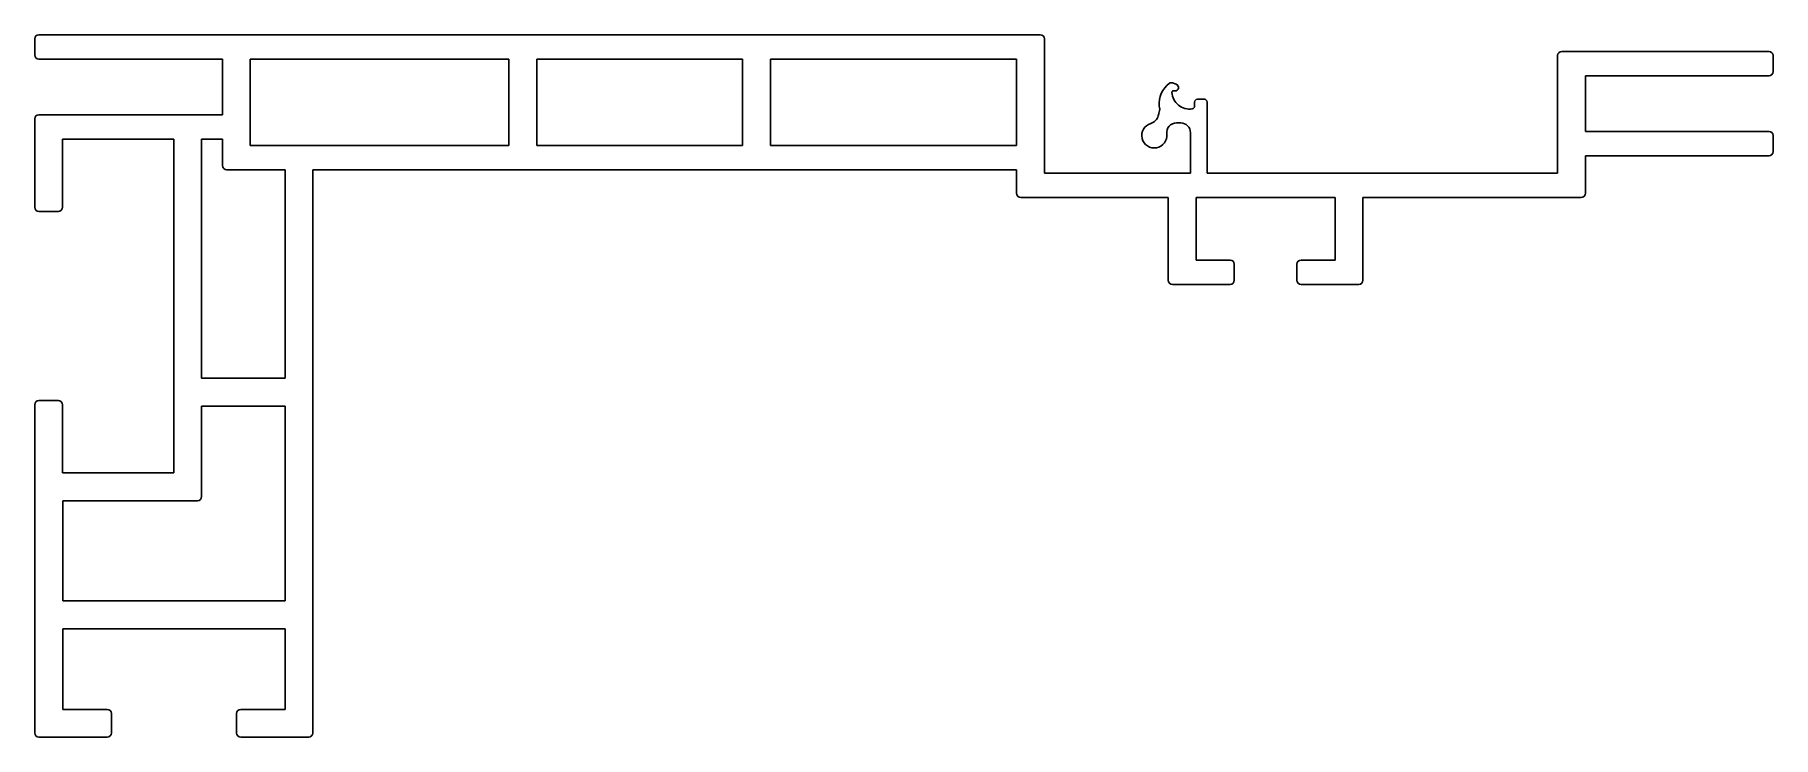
# Model space of a CAD drawing. Extents: x 2252 to 2377, y 1866 to 1917.
import ezdxf

# ---------------------------------------------------------------- set-up
doc = ezdxf.new("R2010")
doc.units = 0
doc.layers.get('0').update_dxf_attribs({"linetype": 'CONTINUOUS'})

msp = doc.modelspace()

# ---------------------------------------------------------------- linework, layer by layer
for p, q in [((2251.75, 1915.22), (2251.75, 1916.37)), ((2252.05, 1916.67), (2324.05, 1916.67)), ((2324.35, 1916.37), (2324.35, 1906.72)), ((2361.25, 1906.72), (2361.25, 1915.17)), ((2361.55, 1915.47), (2376.45, 1915.47)), ((2376.75, 1915.17), (2376.75, 1914.02)), ((2265.25, 1914.92), (2252.05, 1914.92)), ((2265.25, 1910.92), (2265.25, 1914.92)), ((2267.25, 1908.72), (2267.25, 1914.92)), ((2267.25, 1914.92), (2285.85, 1914.92)), ((2285.85, 1914.92), (2285.85, 1908.72)), ((2287.85, 1908.72), (2287.85, 1914.92)), ((2287.85, 1914.92), (2302.65, 1914.92)), ((2302.65, 1914.92), (2302.65, 1908.72)), ((2304.65, 1914.92), (2322.35, 1914.92)), ((2304.65, 1908.72), (2304.65, 1914.92)), ((2322.35, 1914.92), (2322.35, 1908.72)), ((2333.82, 1913.12), (2333.57, 1913.21)), ((2333.74, 1912.63), (2333.61, 1912.63)), ((2363.25, 1913.72), (2363.25, 1909.72)), ((2376.45, 1913.72), (2363.25, 1913.72)), ((2335.15, 1911.54), (2335.15, 1911.83)), ((2335.35, 1912.03), (2335.85, 1912.03)), ((2336.05, 1911.83), (2336.05, 1906.72)), ((2251.75, 1904.27), (2251.75, 1910.62)), ((2252.05, 1910.92), (2265.25, 1910.92)), ((2332.54, 1910.84), (2332.61, 1911.09)), ((2334.15, 1910.33), (2333.84, 1910.33)), ((2253.75, 1909.17), (2253.75, 1904.27)), ((2261.75, 1909.17), (2253.75, 1909.17)), ((2261.75, 1885.17), (2261.75, 1909.17)), ((2263.75, 1891.97), (2263.75, 1909.17)), ((2263.75, 1909.17), (2265.25, 1909.17)), ((2265.25, 1909.17), (2265.25, 1907.27)), ((2334.85, 1909.43), (2334.85, 1909.63)), ((2334.85, 1906.72), (2334.85, 1909.43)), ((2363.25, 1909.72), (2376.45, 1909.72)), ((2376.75, 1909.42), (2376.75, 1908.27)), ((2285.85, 1908.72), (2267.25, 1908.72)), ((2302.65, 1908.72), (2287.85, 1908.72)), ((2322.35, 1908.72), (2304.65, 1908.72)), ((2363.25, 1907.97), (2363.25, 1905.27)), ((2376.45, 1907.97), (2363.25, 1907.97)), ((2265.55, 1906.97), (2269.75, 1906.97)), ((2269.75, 1906.97), (2269.75, 1891.97)), ((2271.75, 1906.97), (2271.75, 1866.47)), ((2322.35, 1906.97), (2271.75, 1906.97)), ((2322.35, 1905.27), (2322.35, 1906.97)), ((2324.35, 1906.72), (2334.85, 1906.72)), ((2336.05, 1906.72), (2361.25, 1906.72)), ((2253.45, 1903.97), (2252.05, 1903.97)), ((2333.25, 1904.97), (2322.65, 1904.97)), ((2333.25, 1899.02), (2333.25, 1904.97)), ((2335.25, 1904.97), (2335.25, 1900.47)), ((2345.25, 1904.97), (2335.25, 1904.97)), ((2345.25, 1900.47), (2345.25, 1904.97)), ((2347.25, 1904.97), (2347.25, 1899.02)), ((2362.95, 1904.97), (2347.25, 1904.97)), ((2335.25, 1900.47), (2337.7, 1900.47)), ((2338, 1900.17), (2338, 1899.02)), ((2342.5, 1899.02), (2342.5, 1900.17)), ((2342.8, 1900.47), (2345.25, 1900.47)), ((2337.7, 1898.72), (2333.55, 1898.72)), ((2346.95, 1898.72), (2342.8, 1898.72)), ((2269.75, 1891.97), (2263.75, 1891.97)), ((2251.75, 1866.47), (2251.75, 1890.07)), ((2252.05, 1890.37), (2253.45, 1890.37)), ((2253.75, 1890.07), (2253.75, 1885.17)), ((2263.75, 1883.47), (2263.75, 1889.97)), ((2263.75, 1889.97), (2269.75, 1889.97)), ((2269.75, 1889.97), (2269.75, 1875.97)), ((2253.75, 1885.17), (2261.75, 1885.17)), ((2253.76, 1875.97), (2253.76, 1883.17)), ((2253.76, 1883.17), (2263.45, 1883.17)), ((2269.75, 1875.97), (2253.76, 1875.97)), ((2253.76, 1873.97), (2253.76, 1868.17)), ((2269.76, 1873.97), (2253.76, 1873.97)), ((2269.76, 1868.17), (2269.76, 1873.97)), ((2253.76, 1868.17), (2256.96, 1868.17)), ((2257.26, 1867.87), (2257.26, 1866.47)), ((2266.26, 1866.47), (2266.26, 1867.87)), ((2266.56, 1868.17), (2269.76, 1868.17)), ((2256.96, 1866.17), (2252.05, 1866.17)), ((2271.45, 1866.17), (2266.56, 1866.17))]:
    msp.add_line(p, q)
for centre, radius, start, end in [((2252.05, 1916.37), 0.3, 90, 180), ((2324.05, 1916.37), 0.3, 0, 90), ((2252.05, 1915.22), 0.3, 180, 270), ((2361.55, 1915.17), 0.3, 90, 180), ((2376.45, 1915.17), 0.3, 0, 90), ((2376.45, 1914.02), 0.3, 270, 0), ((2334.42, 1911.72), 1.82, 126.3803, 185.7684), ((2333.47, 1912.92), 0.3, 71.1082, 115.8913), ((2333.61, 1912.53), 0.1, 90, 183.295), ((2334.79, 1912.6), 1.27, 183.295, 278.6444), ((2333.74, 1912.88), 0.25, 270, 71.1082), ((2331.84, 1911.32), 0.8, 343.803, 16.2574), ((2334.95, 1911.54), 0.2, 277.1808, 360), ((2335.35, 1911.83), 0.2, 90, 180), ((2335.85, 1911.83), 0.2, 0, 90), ((2252.05, 1910.62), 0.3, 90, 180), ((2332.25, 1909.43), 0.9, 106.6161, 7.1809), ((2331.77, 1911.06), 0.8, 286.6161, 343.803), ((2333.84, 1909.63), 0.7, 90, 187.1809), ((2334.15, 1909.63), 0.7, 0, 90), ((2376.45, 1909.42), 0.3, 0, 90), ((2376.45, 1908.27), 0.3, 270, 0), ((2265.55, 1907.27), 0.3, 180, 270), ((2322.65, 1905.27), 0.3, 180, 270), ((2362.95, 1905.27), 0.3, 270, 0), ((2252.05, 1904.27), 0.3, 180, 270), ((2253.45, 1904.27), 0.3, 270, 0), ((2337.7, 1900.17), 0.3, 0, 90), ((2342.8, 1900.17), 0.3, 90, 180), ((2333.55, 1899.02), 0.3, 180, 270), ((2337.7, 1899.02), 0.3, 270, 0), ((2342.8, 1899.02), 0.3, 180, 270), ((2346.95, 1899.02), 0.3, 270, 0), ((2252.05, 1890.07), 0.3, 90, 180), ((2253.45, 1890.07), 0.3, 0, 90), ((2263.45, 1883.47), 0.3, 270, 0), ((2256.96, 1867.87), 0.3, 0, 90), ((2266.56, 1867.87), 0.3, 90, 180), ((2252.05, 1866.47), 0.3, 180, 270), ((2256.96, 1866.47), 0.3, 270, 0), ((2266.56, 1866.47), 0.3, 180, 270), ((2271.45, 1866.47), 0.3, 270, 0)]:
    msp.add_arc(centre, radius, start, end)

doc.saveas('drawing.dxf')
